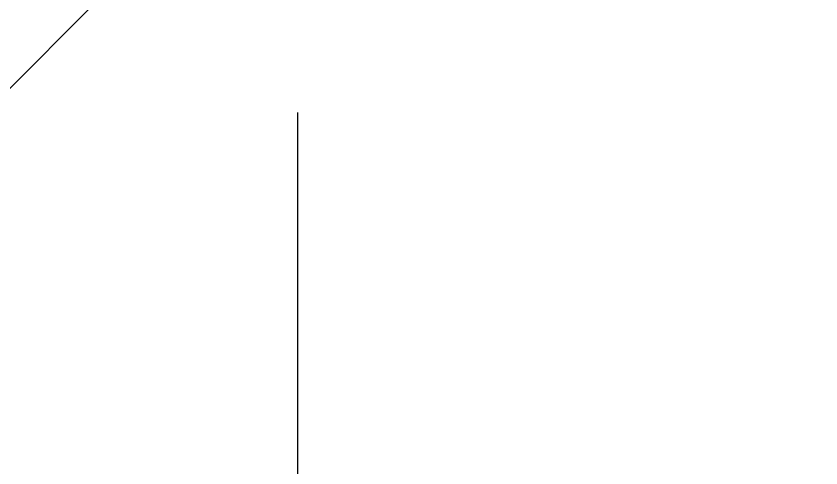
# Model space of a CAD drawing. Header units: millimetres. Extents: x -46397 to 283259, y -8690 to 23983.
# Drawn here: x 268008.1 to 268177.6, y -1057.8 to -962.7 of the extents above; entities that cross this region are included whole.
import ezdxf

# ---------------------------------------------------------------- set-up
doc = ezdxf.new("R2010")
doc.units = ezdxf.units.MM
doc.linetypes.add('PHANTOM', pattern=[63.5, 31.75, -6.35, 6.35, -6.35, 6.35, -6.35])

# ---------------------------------------------------------------- blocks, each defined once
blk = doc.blocks.new('BO-2')
at = {"color": 251, "linetype": 'PHANTOM', "ltscale": 5}
for p, q in [((581.17, -850.84), (581.17, -582.34)), ((511.91, -695.61), (547.15, -660.37))]:
    blk.add_line(p, q, dxfattribs=at)

msp = doc.modelspace()

# ---------------------------------------------------------------- hatches: boundary and pattern name
h = msp.add_hatch()
h.set_pattern_fill('AR-HBONE', color=1, scale=0.3)
h.set_pattern_definition([(45, (0, 4000), (0, 43.1052294), [91.44, -30.48]), (135, (21.553, 4021.553), (4e-15, 43.1052294), [91.44, -30.48])])
h.paths.add_polyline_path([(270538.62, 747.84), (264438.62, 747.84, 0.282615), (264089.94, 533.65, 0.238931), (264089.94, -1119.97, 0.282615), (264438.62, -1334.16), (270538.62, -1334.16, 0.282615), (270887.29, -1119.97, 0.238931), (270887.29, 533.65, 0.282615)])
h.paths.add_polyline_path([(270842.69, 511.04, -0.238931), (270842.69, -1097.37, -0.282615), (270538.62, -1284.16), (264438.62, -1284.16, -0.282615), (264134.54, -1097.37, -0.238931), (264134.54, 511.04, -0.282615), (264438.62, 697.84), (270538.62, 697.84, -0.282615)], flags=16)

# ---------------------------------------------------------------- block references
msp.add_blockref('BO-2', (267486.28, -290.83, -1.5))

doc.saveas('drawing.dxf')
